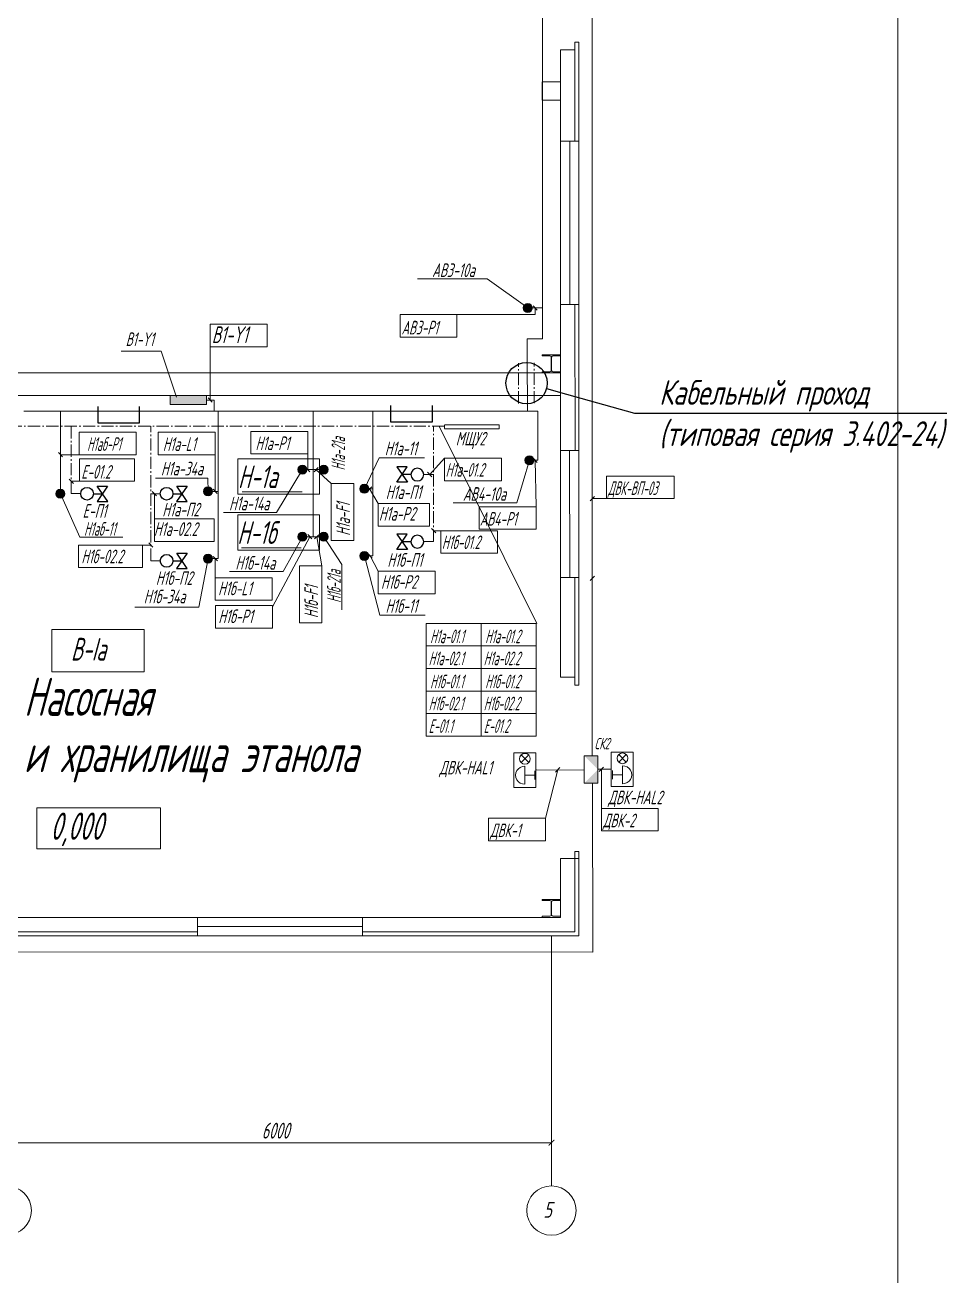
# Model space of a CAD drawing. Header units: millimetres. Extents: x -338 to 6826, y -8218 to 3153.
# Drawn here: x 1398.1 to 1699.2, y -7683.4 to -7274.7 of the extents above; entities that cross this region are included whole.
import ezdxf
from ezdxf import colors
from ezdxf.entities.mleader import LeaderData, LeaderLine
from ezdxf.enums import TextEntityAlignment as Align
from ezdxf.math import Vec2, Vec3

# ---------------------------------------------------------------- set-up
doc = ezdxf.new("R2010")
doc.units = ezdxf.units.MM
for name, pattern in [('ACAD_ISO02W100', [15, 12, -3]), ('gost6', [12, 8, -1.5, 1, -1.5]), ('осевая2', [28.575, 19.05, -3.175, 3.175, -3.175])]:
    doc.linetypes.add(name, pattern=pattern)
for name, color, linetype in [('$OSIZ', 7, 'Continuous'), ('EXTERNAL FENCE', 1, 'Continuous'), ('Нов.О', 21, 'Continuous'), ('Размеры', 5, 'Continuous'), ('Текст.', 51, 'Continuous')]:
    doc.layers.add(name, color=color, linetype=linetype)
for name, color, linetype, lineweight in [('Арматура', 1, 'Continuous', 25), ('Выноска', 137, 'Continuous', 20), ('КаБель силовой (Вновь)', 1, 'Continuous', 60), ('Линия выноска', 137, 'Continuous', 25), ('Оси', 130, 'Continuous', 13), ('Первичник', 210, 'Continuous', 25), ('Пн.кабель', 4, 'Continuous', 50), ('Размерная', 4, 'Continuous', 25), ('Рамка толстая', 7, 'Continuous', 60), ('Рамка тонкая', 5, 'Continuous', 25), ('Текст_КИП', 2, 'Continuous', 25), ('Тонкая', 5, 'Continuous', 20), ('ТОНКИЕ', 150, 'Continuous', 13), ('Щиты пульты (Вновь)', 5, 'Continuous', 50), ('Эл.кабель', 2, 'Continuous', 50)]:
    doc.layers.add(name, color=color, linetype=linetype, lineweight=lineweight)
doc.styles.add('Simplex', font='simplex.shx', dxfattribs={"width": 0.7, "oblique": 15})

# ---------------------------------------------------------------- blocks, each defined once
blk = doc.blocks.new('APF064500')
at = {"ltscale": 100}
for p, q in [((-100, 186.5), (-100, 198)), ((-100, 198), (100, 198)), ((-16.5, 186.5), (-100, 186.5)), ((-3.5, 24.5), (-3.5, 173.5)), ((3.5, 24.5), (3.5, 173.5)), ((100, 186.5), (16.5, 186.5)), ((100, 198), (100, 186.5)), ((-100, 0), (-100, 11.5)), ((-100, 11.5), (-16.5, 11.5)), ((100, 0), (-100, 0)), ((16.5, 11.5), (100, 11.5)), ((100, 11.5), (100, 0))]:
    blk.add_line(p, q, dxfattribs=at)
for centre, start, end in [((-16.5, 173.5), 0, 90), ((16.5, 173.5), 90, 180), ((-16.5, 24.5), 270, 0), ((16.5, 24.5), 180, 270)]:
    blk.add_arc(centre, 13, start, end, dxfattribs=at)
blk = doc.blocks.new('_ArchTick')
at = {"const_width": 0.15}
blk.add_lwpolyline([(-0.5, -0.5), (0.5, 0.5)], dxfattribs=at)
blk = doc.blocks.new('A$C1EE30751')
at = {"layer": 'Арматура', "linetype": 'ByBlock'}
for p, q in [((4.84, -1.65), (0, 1.68)), ((0, 1.68), (0, -1.68)), ((0, -1.68), (4.84, 1.66)), ((2.43, 2.83), (2.43, 0)), ((4.84, 1.66), (4.84, -1.65))]:
    blk.add_line(p, q, dxfattribs=at)
blk.add_circle((2.43, 4.83), 2, dxfattribs=at)
blk = doc.blocks.new('A$C710D2D3C')
at = {"layer": 'Рамка тонкая'}
for p, q in [((0, 0), (0, 2)), ((0, 2), (5, 2)), ((5, 2), (5, 0))]:
    blk.add_line(p, q, dxfattribs=at)
blk = doc.blocks.new('_DotBlank')
at = {"color": 0, "linetype": 'ByBlock', "lineweight": -2}
blk.add_line((-0.5, 0), (-1, 0), dxfattribs=at)
blk.add_circle((0, 0), 0.5, dxfattribs=at)

msp = doc.modelspace()

# ---------------------------------------------------------------- hatches: boundary and pattern name
at = {"lineweight": 13, "ltscale": 10}
h = msp.add_hatch(color=256, dxfattribs=at)
h.paths.add_polyline_path([(1585.19, -7517.94), (1585.19, -7522.39), (1580.74, -7522.39)])
h.paths.add_polyline_path([(1585.19, -7513.49), (1585.19, -7517.94), (1580.74, -7513.49)])
at = {"layer": 'Первичник', "lineweight": 13}
h = msp.add_hatch(color=256, dxfattribs=at)
edge = h.paths.add_edge_path()
edge.add_arc((1562.3, -7367.14), 1.48, 0, 360)
h = msp.add_hatch(color=256, dxfattribs=at)
edge = h.paths.add_edge_path()
edge.add_arc((1562.85, -7416.89), 1.48, 0, 360)
h = msp.add_hatch(color=256, dxfattribs=at)
edge = h.paths.add_edge_path()
edge.add_arc((1488.69, -7419.96), 1.48, 0, 360)
h = msp.add_hatch(color=256, dxfattribs=at)
edge = h.paths.add_edge_path()
edge.add_arc((1495.66, -7419.96), 1.48, 0, 360)
h = msp.add_hatch(color=256, dxfattribs=at)
edge = h.paths.add_edge_path()
edge.add_arc((1457.86, -7427.07), 1.48, 0, 360)
h = msp.add_hatch(color=256, dxfattribs=at)
edge = h.paths.add_edge_path()
edge.add_arc((1508.92, -7426.22), 1.48, 0, 360)
h = msp.add_hatch(color=256, dxfattribs=at)
edge = h.paths.add_edge_path()
edge.add_arc((1409.63, -7427.85), 1.48, 0, 360)
h = msp.add_hatch(color=256, dxfattribs=at)
edge = h.paths.add_edge_path()
edge.add_arc((1488.69, -7441.9), 1.48, 0, 360)
h = msp.add_hatch(color=256, dxfattribs=at)
edge = h.paths.add_edge_path()
edge.add_arc((1495.66, -7441.9), 1.48, 0, 360)
h = msp.add_hatch(color=256, dxfattribs=at)
edge = h.paths.add_edge_path()
edge.add_arc((1457.86, -7449.01), 1.48, 0, 360)
h = msp.add_hatch(color=256, dxfattribs=at)
edge = h.paths.add_edge_path()
edge.add_arc((1508.92, -7448.16), 1.48, 0, 360)
at = {"layer": 'Размеры', "linetype": 'ByBlock', "lineweight": 13, "ltscale": 0.7}
h = msp.add_hatch(color=1, dxfattribs=at)
h.dxf.hatch_style = 1
h.paths.add_polyline_path([(1451.4, -7395.74), (1445.48, -7395.74), (1445.48, -7395.92), (1451.4, -7395.92)])
h.paths.add_polyline_path([(1457.31, -7395.74), (1451.4, -7395.74), (1451.4, -7395.92), (1457.31, -7395.92)])
h.paths.add_polyline_path([(1457.31, -7395.92), (1451.4, -7395.92), (1451.4, -7398.7), (1457.31, -7398.7)])
h.paths.add_polyline_path([(1451.4, -7395.92), (1447.53, -7395.92), (1447.53, -7398.7), (1451.4, -7398.7)])
h.paths.add_polyline_path([(1447.53, -7395.94), (1445.48, -7395.94), (1445.48, -7398.7), (1447.53, -7398.7)])

# ---------------------------------------------------------------- linework, layer by layer
at = {"layer": '$OSIZ', "lineweight": 13}
for centre in [(1392.09, -7662.02), (1570.01, -7662.02)]:
    msp.add_circle(centre, 8.06, dxfattribs=at)
at = {"lineweight": 13}
for p, q in [((1526.29, -7357.67), (1549.01, -7357.67)), ((1549.01, -7357.67), (1562.3, -7367.14)), ((1429.44, -7381.27), (1442.52, -7381.27)), ((1442.52, -7381.27), (1447.52, -7396.31)), ((1415.8, -7415.11), (1409.64, -7415.11)), ((1513.79, -7416.08), (1508.92, -7426.22)), ((1513.79, -7416.08), (1528.58, -7416.08)), ((1558.76, -7430.77), (1562.85, -7416.89)), ((1480.19, -7433.98), (1488.69, -7419.96)), ((1498.11, -7424.51), (1493.08, -7419.96)), ((1440.67, -7422.71), (1457.83, -7422.71)), ((1457.83, -7422.71), (1457.86, -7427.07)), ((1415.94, -7442.03), (1409.63, -7427.85)), ((1462.87, -7433.98), (1480.19, -7433.98)), ((1537.94, -7430.77), (1558.76, -7430.77)), ((1429.98, -7442.03), (1415.94, -7442.03)), ((1482.39, -7453.19), (1488.69, -7441.9)), ((1495.07, -7451.41), (1493.37, -7441.9)), ((1501.55, -7450.98), (1495.66, -7441.9)), ((1454.88, -7464.87), (1457.86, -7449.01)), ((1513.96, -7467.56), (1508.92, -7448.16)), ((1464.82, -7453.19), (1482.39, -7453.19)), ((1501.55, -7465.75), (1501.55, -7450.98)), ((1433.98, -7464.87), (1454.88, -7464.87)), ((1513.96, -7467.56), (1528.75, -7467.56))]:
    msp.add_line(p, q, dxfattribs=at)
at = {"color": 3, "lineweight": 13}
for p, q in [((1564.04, -7366.42), (1565.41, -7367.85)), ((1564.73, -7367.14), (1564.73, -7369.26)), ((1541.82, -7369.26), (1564.73, -7369.26)), ((1457.88, -7396.5), (1459.25, -7397.93)), ((1487.7, -7407.48), (1490.41, -7407.48)), ((1490.41, -7419.96), (1490.41, -7407.48)), ((1408.97, -7414.38), (1410.33, -7415.81)), ((1460.16, -7415.11), (1460.16, -7427.07)), ((1564.05, -7416.18), (1565.41, -7417.61)), ((1564.98, -7432.09), (1564.73, -7416.89)), ((1489.73, -7419.24), (1491.1, -7420.67)), ((1492.47, -7420.69), (1493.8, -7419.22)), ((1509.87, -7426.87), (1511.36, -7425.57)), ((1513.43, -7431.01), (1510.62, -7426.22)), ((1459.48, -7426.35), (1460.84, -7427.78)), ((1584.05, -7428.71), (1582.68, -7430.15)), ((1587.99, -7429.43), (1583.37, -7429.43)), ((1490.43, -7441.18), (1491.8, -7442.61)), ((1492.64, -7442.57), (1494.07, -7441.21)), ((1459.55, -7448.29), (1460.92, -7449.72)), ((1460.23, -7449.01), (1460.23, -7456.82)), ((1510.12, -7447.44), (1511.49, -7448.87)), ((1510.8, -7448.16), (1513.43, -7453.16)), ((1584.05, -7454.8), (1582.68, -7456.23)), ((1568.06, -7533.85), (1572.07, -7518.05)), ((1572.77, -7517.32), (1571.4, -7518.75)), ((1587.02, -7517.14), (1585.65, -7518.57)), ((1586.34, -7530.63), (1586.34, -7517.86))]:
    msp.add_line(p, q, dxfattribs=at)
at = {"lineweight": 13, "ltscale": 0.2}
for p, q in [((1560.13, -7513.18), (1562.6, -7515.65)), ((1562.6, -7513.18), (1560.13, -7515.65)), ((1594.47, -7515.51), (1592, -7513.04)), ((1594.47, -7513.04), (1592, -7515.51)), ((1561.36, -7516.89), (1561.36, -7522.71)), ((1561.36, -7519.8), (1564.62, -7519.8)), ((1564.62, -7521.22), (1564.62, -7518.37)), ((1589.97, -7521.08), (1589.97, -7518.23)), ((1593.23, -7519.66), (1589.97, -7519.66)), ((1593.23, -7516.75), (1593.23, -7522.57))]:
    msp.add_line(p, q, dxfattribs=at)
at = {"lineweight": 13}
msp.add_lwpolyline([(1406.79, -7472.2), (1437.02, -7472.2), (1437.02, -7486.01), (1406.79, -7486.01)], close=True, dxfattribs=at)
at = {"lineweight": 13, "ltscale": 0.2}
for points in [[(1564.92, -7523.78), (1564.92, -7512.52), (1557.71, -7512.52), (1557.71, -7523.78)], [(1589.49, -7523.49), (1589.49, -7512.23), (1596.69, -7512.23), (1596.69, -7523.49)]]:
    msp.add_lwpolyline(points, close=True, dxfattribs=at)
at = {"lineweight": 13, "ltscale": 10}
msp.add_lwpolyline([(1580.76, -7522.4), (1580.76, -7513.5), (1585.21, -7513.5), (1585.21, -7522.4)], close=True, dxfattribs=at)
at = {"lineweight": 13, "ltscale": 0.2}
for centre in [(1561.36, -7514.42), (1593.23, -7514.28)]:
    msp.add_circle(centre, 1.75, dxfattribs=at)
for centre, start, end in [((1561.23, -7519.8), 87.3936, 272.6064), ((1593.36, -7519.66), 267.3936, 92.6064)]:
    msp.add_arc(centre, 2.91, start, end, dxfattribs=at)
at = {"layer": 'EXTERNAL FENCE', "lineweight": 13}
msp.add_lwpolyline([(1467.57, -7425.16), (1467.57, -7416.38), (1494.26, -7416.38), (1494.26, -7427.94), (1483.54, -7427.94)], dxfattribs=at)
for points in [[(1467.57, -7416.38), (1494.26, -7416.38), (1494.26, -7427.94), (1467.57, -7427.94)], [(1467.57, -7434.75), (1494.26, -7434.75), (1494.26, -7446.31), (1467.57, -7446.31)]]:
    msp.add_lwpolyline(points, close=True, dxfattribs=at)
at = {"layer": 'Выноска', "color": 3, "lineweight": 13}
for p, q in [((1458.57, -7372.45), (1477.13, -7372.45)), ((1458.57, -7379.82), (1458.57, -7372.45)), ((1477.13, -7372.45), (1477.13, -7379.82)), ((1520.6, -7369.26), (1541.82, -7369.26)), ((1520.6, -7376.63), (1520.6, -7369.26)), ((1539.16, -7369.26), (1539.16, -7376.63)), ((1539.16, -7376.63), (1520.6, -7376.63)), ((1477.13, -7379.82), (1458.57, -7379.82)), ((1458.57, -7397.22), (1458.57, -7379.82)), ((1415.8, -7407.74), (1434.37, -7407.74)), ((1415.8, -7415.11), (1415.8, -7407.74)), ((1434.37, -7407.74), (1434.37, -7415.11)), ((1441.6, -7407.74), (1460.16, -7407.74)), ((1441.6, -7415.11), (1441.6, -7407.74)), ((1460.16, -7407.74), (1460.16, -7415.11)), ((1471.85, -7407.48), (1490.41, -7407.48)), ((1471.85, -7414.85), (1471.85, -7407.48)), ((1490.41, -7407.48), (1490.41, -7410.99)), ((1490.41, -7407.48), (1490.41, -7414.85)), ((1434.37, -7415.11), (1415.8, -7415.11)), ((1460.16, -7415.11), (1441.6, -7415.11)), ((1490.41, -7414.85), (1471.85, -7414.85)), ((1587.99, -7422.06), (1610.14, -7422.06)), ((1587.99, -7429.43), (1587.99, -7422.06)), ((1610.14, -7422.06), (1610.14, -7429.43)), ((1498.11, -7443.08), (1498.11, -7424.51)), ((1498.11, -7424.51), (1505.48, -7424.51)), ((1505.48, -7424.51), (1505.48, -7443.08)), ((1610.14, -7429.43), (1587.99, -7429.43)), ((1587.99, -7429.43), (1610.14, -7429.43)), ((1513.43, -7431.01), (1513.43, -7438.38)), ((1513.43, -7431.01), (1530.22, -7431.01)), ((1530.22, -7431.01), (1530.22, -7438.38)), ((1546.41, -7432.09), (1564.98, -7432.09)), ((1546.41, -7439.46), (1546.41, -7432.09)), ((1564.98, -7432.09), (1564.98, -7439.46)), ((1530.22, -7438.38), (1513.43, -7438.38)), ((1491.12, -7441.9), (1478.87, -7464.76)), ((1564.98, -7439.46), (1546.41, -7439.46)), ((1505.48, -7443.08), (1498.11, -7443.08)), ((1487.7, -7469.97), (1487.7, -7451.41)), ((1487.7, -7451.41), (1495.07, -7451.41)), ((1495.07, -7451.41), (1495.07, -7469.97)), ((1513.43, -7453.16), (1513.43, -7460.53)), ((1513.43, -7453.16), (1532, -7453.16)), ((1532, -7453.16), (1532, -7460.53)), ((1460.23, -7455.27), (1478.8, -7455.27)), ((1460.23, -7462.64), (1460.23, -7455.27)), ((1460.23, -7461.8), (1460.23, -7456.82)), ((1478.8, -7455.27), (1478.8, -7462.64)), ((1478.8, -7462.64), (1460.23, -7462.64)), ((1532, -7460.53), (1513.43, -7460.53)), ((1460.31, -7464.39), (1478.87, -7464.39)), ((1460.31, -7471.76), (1460.31, -7464.39)), ((1478.87, -7464.39), (1478.87, -7471.76)), ((1495.07, -7469.97), (1487.7, -7469.97)), ((1478.87, -7471.76), (1460.31, -7471.76)), ((1586.34, -7530.63), (1604.9, -7530.63)), ((1586.34, -7538), (1586.34, -7530.63)), ((1604.9, -7530.63), (1604.9, -7538)), ((1549.49, -7533.85), (1568.06, -7533.85)), ((1549.49, -7541.22), (1549.49, -7533.85)), ((1568.06, -7533.85), (1568.06, -7541.22)), ((1586.34, -7538), (1604.9, -7538)), ((1549.49, -7541.22), (1568.06, -7541.22))]:
    msp.add_line(p, q, dxfattribs=at)
at = {"layer": 'Выноска', "color": 4, "lineweight": 13}
for p, q in [((1565.3, -7470.25), (1533.33, -7405.74)), ((1415.82, -7416.41), (1433.8, -7416.41)), ((1415.82, -7416.41), (1415.82, -7423.78)), ((1433.8, -7416.41), (1433.8, -7423.78)), ((1535.1, -7416.25), (1530.25, -7421.55)), ((1535.1, -7416.25), (1553.66, -7416.25)), ((1535.1, -7423.62), (1535.1, -7416.25)), ((1553.66, -7423.62), (1553.66, -7416.25)), ((1529.57, -7420.84), (1530.94, -7422.27)), ((1412.51, -7423.06), (1413.88, -7424.49)), ((1413.19, -7423.78), (1415.82, -7423.78)), ((1433.8, -7423.78), (1415.82, -7423.78)), ((1535.1, -7423.62), (1553.66, -7423.62)), ((1535.1, -7423.62), (1553.66, -7423.62)), ((1439.63, -7427.1), (1441, -7428.53)), ((1440.32, -7436.66), (1440.32, -7427.82)), ((1440.32, -7436.02), (1459.89, -7436.02)), ((1440.32, -7436.02), (1440.32, -7443.39)), ((1459.89, -7436.02), (1459.89, -7443.39)), ((1530.85, -7439.19), (1532.22, -7440.62)), ((1533.87, -7439.9), (1531.53, -7439.9)), ((1533.87, -7439.9), (1552.44, -7439.9)), ((1533.87, -7447.27), (1533.87, -7439.9)), ((1552.44, -7447.27), (1552.44, -7439.9)), ((1415.53, -7444.6), (1436.4, -7444.6)), ((1415.53, -7444.6), (1415.53, -7451.97)), ((1436.4, -7444.6), (1436.4, -7451.97)), ((1436.4, -7444.6), (1439.19, -7444.6)), ((1438.51, -7443.89), (1439.87, -7445.32)), ((1459.89, -7443.39), (1440.32, -7443.39)), ((1533.87, -7447.27), (1552.44, -7447.27)), ((1533.87, -7447.27), (1552.44, -7447.27)), ((1436.4, -7451.97), (1415.53, -7451.97)), ((1529.11, -7470.2), (1547.09, -7470.2)), ((1529.11, -7470.2), (1529.11, -7477.57)), ((1547.09, -7470.2), (1565.06, -7470.2)), ((1547.09, -7470.2), (1547.09, -7477.57)), ((1547.09, -7470.2), (1547.09, -7477.57)), ((1565.06, -7470.2), (1565.06, -7477.57)), ((1529.11, -7477.57), (1547.09, -7477.57)), ((1547.09, -7477.57), (1529.11, -7477.57)), ((1529.11, -7477.57), (1529.11, -7484.94)), ((1547.09, -7477.57), (1565.06, -7477.57)), ((1547.09, -7477.57), (1547.09, -7484.94)), ((1565.06, -7477.57), (1547.09, -7477.57)), ((1547.09, -7477.57), (1547.09, -7484.94)), ((1565.06, -7477.57), (1565.06, -7484.94)), ((1547.09, -7484.94), (1529.11, -7484.94)), ((1529.11, -7484.94), (1547.09, -7484.94)), ((1529.11, -7484.94), (1529.11, -7492.31)), ((1565.06, -7484.94), (1547.09, -7484.94)), ((1547.09, -7484.94), (1565.06, -7484.94)), ((1547.09, -7484.94), (1547.09, -7492.31)), ((1547.09, -7484.94), (1547.09, -7492.31)), ((1565.06, -7484.94), (1565.06, -7492.31)), ((1529.11, -7492.31), (1547.09, -7492.31)), ((1547.09, -7492.31), (1529.11, -7492.31)), ((1529.11, -7492.31), (1529.11, -7499.68)), ((1547.09, -7492.31), (1565.06, -7492.31)), ((1547.09, -7492.31), (1547.09, -7499.68)), ((1565.06, -7492.31), (1547.09, -7492.31)), ((1547.09, -7492.31), (1547.09, -7499.68)), ((1565.06, -7492.31), (1565.06, -7499.68)), ((1547.09, -7499.68), (1529.11, -7499.68)), ((1529.11, -7499.68), (1529.11, -7507.05)), ((1565.06, -7499.68), (1547.09, -7499.68)), ((1547.09, -7499.68), (1547.09, -7507.05)), ((1547.09, -7499.68), (1547.09, -7507.05)), ((1565.06, -7499.68), (1565.06, -7507.05)), ((1547.09, -7507.05), (1529.11, -7507.05)), ((1565.06, -7507.05), (1547.09, -7507.05))]:
    msp.add_line(p, q, dxfattribs=at)
at = {"layer": 'Нов.О', "lineweight": 13, "extrusion": (0, 0, -1)}
for p, q in [((1468.99, -7427.18), (1488.56, -7427.18)), ((1468.75, -7445.54), (1488.32, -7445.54))]:
    msp.add_line(p, q, dxfattribs=at)
at = {"layer": 'Оси', "linetype": 'осевая2', "lineweight": 13, "ltscale": 100}
msp.add_line((1570.01, -7572.29), (1570.01, -7653.96), dxfattribs=at)
at = {"layer": 'Первичник', "lineweight": 13}
for centre in [(1562.3, -7367.14), (1562.85, -7416.89), (1488.69, -7419.96), (1495.66, -7419.96), (1457.86, -7427.07), (1508.92, -7426.22), (1409.63, -7427.85), (1488.69, -7441.9), (1495.66, -7441.9), (1457.86, -7449.01), (1508.92, -7448.16)]:
    msp.add_circle(centre, 1.48, dxfattribs=at)
at = {"layer": 'Пн.кабель', "color": 1, "linetype": 'gost6', "lineweight": 13, "ltscale": 0.5}
for p, q in [((1559.3, -7398.35), (1559.3, -7385.16)), ((1564.41, -7398.27), (1564.41, -7385.08))]:
    msp.add_line(p, q, dxfattribs=at)
at = {"layer": 'Пн.кабель', "linetype": 'gost6', "lineweight": 13, "ltscale": 0.5}
for p, q in [((1535.02, -7405.74), (1199.16, -7405.81)), ((1413.19, -7427.8), (1413.19, -7405.74)), ((1439.19, -7449.75), (1439.19, -7405.74)), ((1531.53, -7443.49), (1531.53, -7405.74)), ((1528.3, -7421.55), (1531.53, -7421.55)), ((1416.25, -7427.8), (1413.19, -7427.8)), ((1442.25, -7427.82), (1439.19, -7427.82)), ((1528.3, -7443.49), (1531.53, -7443.49)), ((1442.25, -7449.75), (1439.19, -7449.75))]:
    msp.add_line(p, q, dxfattribs=at)
at = {"layer": 'Размерная', "lineweight": 13}
msp.add_line((858.35, -7639.86), (1570.01, -7639.86), dxfattribs=at)
at = {"layer": 'Размеры', "color": 1, "linetype": 'ByBlock', "lineweight": 13, "ltscale": 0.7}
msp.add_lwpolyline([(1445.48, -7395.74), (1457.31, -7395.74), (1457.31, -7398.7), (1445.48, -7398.7)], close=True, dxfattribs=at)
at = {"layer": 'Рамка толстая', "color": 18, "lineweight": 13, "true_color": 0x000000}
msp.add_line((1683.18, -6879.93), (1683.18, -8213.06), dxfattribs=at)
at = {"layer": 'Тонкая', "lineweight": 13, "ltscale": 100}
for p, q in [((1572.96, -7282.81), (1572.96, -7312.61)), ((1577.7, -7312.61), (1577.7, -7280.34)), ((1579.01, -7280.34), (1577.7, -7280.34)), ((1579.01, -7282.96), (1579.01, -7280.34)), ((1579.01, -7312.61), (1579.01, -7282.81)), ((1572.96, -7365.99), (1572.94, -7413.69)), ((1577.73, -7413.76), (1577.7, -7365.99)), ((1578.98, -7413.69), (1579.01, -7365.99)), ((1572.96, -7388.32), (1184.51, -7388.32)), ((1211.18, -7395.74), (1572.94, -7395.74)), ((1572.96, -7455.18), (1572.96, -7487.73)), ((1572.96, -7455.18), (1579.01, -7455.18)), ((1577.7, -7490.35), (1577.7, -7455.18)), ((1579.01, -7487.73), (1579.01, -7455.18)), ((1579.01, -7490.35), (1577.7, -7490.35)), ((1579.01, -7487.73), (1579.01, -7490.35)), ((1577.7, -7570.98), (1577.7, -7544.74)), ((1579.01, -7544.74), (1577.7, -7544.74)), ((1579.01, -7547.36), (1579.01, -7544.74)), ((1572.96, -7547.04), (1572.96, -7566.24)), ((1579.01, -7572.29), (1579.01, -7547.04)), ((1454.36, -7566.24), (1329.82, -7566.24)), ((1454.36, -7566.24), (1454.36, -7572.29)), ((1572.96, -7566.24), (1508.26, -7566.24)), ((1508.26, -7572.29), (1508.26, -7566.24)), ((1329.82, -7572.29), (1454.36, -7572.29)), ((1372.62, -7570.98), (1454.36, -7570.98)), ((1508.26, -7570.98), (1577.7, -7570.98)), ((1508.26, -7572.29), (1579.01, -7572.29))]:
    msp.add_line(p, q, dxfattribs=at)
at = {"layer": 'Тонкая', "lineweight": 13, "ltscale": 10}
for p, q in [((1572.96, -7282.81), (1577.7, -7282.81)), ((1572.96, -7293.29), (1567.03, -7293.29)), ((1567.03, -7293.29), (1567.03, -7299.22)), ((1572.96, -7299.22), (1572.96, -7293.29)), ((1567.03, -7299.22), (1572.96, -7299.22)), ((1572.96, -7487.73), (1577.7, -7487.73)), ((1572.96, -7547.04), (1577.7, -7547.04))]:
    msp.add_line(p, q, dxfattribs=at)
at = {"layer": 'Тонкая', "color": 4, "lineweight": 13, "ltscale": 100}
msp.add_line((1579.01, -7365.99), (1572.96, -7365.99), dxfattribs=at)
at = {"layer": 'ТОНКИЕ', "lineweight": 13, "ltscale": 10}
for p, q in [((1572.96, -7365.99), (1572.96, -7312.61)), ((1579.01, -7312.61), (1572.96, -7312.61)), ((1579.01, -7365.99), (1579.01, -7312.61)), ((1579.01, -7312.61), (1579.01, -7365.99)), ((1572.96, -7455.18), (1572.94, -7413.69)), ((1579.01, -7455.18), (1578.98, -7413.69)), ((1454.36, -7566.24), (1508.26, -7566.24)), ((1454.36, -7572.29), (1508.26, -7572.29))]:
    msp.add_line(p, q, dxfattribs=at)
at = {"layer": 'ТОНКИЕ', "lineweight": 13, "ltscale": 100}
for p, q in [((1575.98, -7312.61), (1575.98, -7365.99)), ((1575.96, -7413.69), (1575.98, -7455.18)), ((1577.71, -7487.72), (1572.96, -7487.73)), ((1579.01, -7547.04), (1572.96, -7547.04)), ((1454.36, -7569.26), (1508.26, -7569.26))]:
    msp.add_line(p, q, dxfattribs=at)
at = {"layer": 'ТОНКИЕ', "linetype": 'ACAD_ISO02W100', "lineweight": 13, "ltscale": 20}
for q in [(1572.94, -7413.69), (1578.98, -7413.69)]:
    msp.add_line((1572.94, -7413.69), q, dxfattribs=at)
at = {"layer": 'ТОНКИЕ', "lineweight": 13, "ltscale": 10}
msp.add_lwpolyline([(1401.92, -7543.84), (1442.29, -7543.84), (1442.29, -7530.46), (1401.92, -7530.46)], close=True, dxfattribs=at)
at = {"layer": 'Щиты пульты (Вновь)', "lineweight": 13}
for p, q in [((1535.1, -7406.56), (1535.1, -7405.31)), ((1552.94, -7405.35), (1535.15, -7405.32)), ((1552.94, -7406.6), (1552.94, -7405.35)), ((1552.94, -7406.6), (1535.14, -7406.58))]:
    msp.add_line(p, q, dxfattribs=at)
at = {"layer": 'Эл.кабель', "lineweight": 13}
for p, q in [((1567.15, -7119.82), (1567.15, -7377.21)), ((1583.37, -7258.32), (1583.37, -7444.98)), ((1562.3, -7367.14), (1567.15, -7367.14)), ((1562.11, -7383.51), (1562.11, -7377.21)), ((1562.11, -7377.21), (1567.15, -7377.21)), ((1562.11, -7383.51), (1562.16, -7400.89)), ((1457.31, -7397.22), (1459.82, -7397.22)), ((1459.82, -7397.22), (1459.82, -7400.89)), ((1565.59, -7400.89), (1397.69, -7400.89)), ((1409.64, -7427.86), (1409.64, -7400.89)), ((1461.2, -7449.01), (1461.2, -7400.89)), ((1492.18, -7441.9), (1492.18, -7400.89)), ((1511.71, -7448.16), (1511.71, -7400.89)), ((1565.59, -7400.89), (1565.59, -7416.89)), ((1562.85, -7416.89), (1565.59, -7416.89)), ((1488.69, -7419.96), (1492.18, -7419.96)), ((1495.66, -7419.96), (1492.18, -7419.96)), ((1508.92, -7426.22), (1511.71, -7426.22)), ((1457.86, -7427.07), (1461.2, -7427.07)), ((1488.69, -7441.9), (1492.18, -7441.9)), ((1495.66, -7441.9), (1492.18, -7441.9)), ((1583.37, -7444.98), (1583.37, -7513.5)), ((1461.2, -7449.01), (1457.86, -7449.01)), ((1508.92, -7448.16), (1511.71, -7448.16)), ((1565.11, -7518), (1580.78, -7518.1)), ((1589.49, -7517.86), (1585.21, -7517.86)), ((1583.57, -7577.56), (1583.46, -7522.4)), ((1583.57, -7577.56), (1207.63, -7577.5))]:
    msp.add_line(p, q, dxfattribs=at)

# ---------------------------------------------------------------- block references
at = {"color": 6, "lineweight": 13, "yscale": 1.0378368, "zscale": 1.0378368}
for p, xscale, rotation in [((1521.21, -7424.08), -1.0378368, 270), ((1423.34, -7430.34), 1.0378368, 90), ((1449.34, -7430.34), 1.0378368, 90), ((1521.21, -7446.02), -1.0378368, 270), ((1449.34, -7452.28), 1.0378368, 90)]:
    msp.add_blockref('A$C1EE30751', p, dxfattribs=dict(at, xscale=xscale, rotation=rotation))
at = {"lineweight": 13, "xscale": 1.85328, "yscale": 1.85328, "zscale": 1.85328, "rotation": 180}
msp.add_blockref('_ArchTick', (1570.01, -7639.86), dxfattribs=at)
at = {"layer": 'КаБель силовой (Вновь)', "lineweight": 13, "xscale": 2.69568, "yscale": 2.69568, "zscale": 2.69568, "rotation": 180}
for p in [(1435.41, -7399.36), (1531.06, -7399.06)]:
    msp.add_blockref('A$C710D2D3C', p, dxfattribs=at)
at = {"layer": 'Тонкая', "lineweight": 13, "ltscale": 100, "xscale": 0.02965248, "yscale": 0.02965248, "zscale": 0.02965248}
for p in [(1569.99, -7388.32), (1569.99, -7566.24)]:
    msp.add_blockref('APF064500', p, dxfattribs=at)

# ---------------------------------------------------------------- texts
at = {"lineweight": 13, "style": 'Simplex', "oblique": 15, "width": 0.5}
for s, p in [('Н1аб-P1', (1423.85, -7411.59)), ('Н1аб-11', (1422.49, -7439.31))]:
    msp.add_text(s, height=4.448, dxfattribs=at).set_placement(p, align=Align.MIDDLE)
at = {"lineweight": 13, "style": 'Simplex', "oblique": 15, "width": 0.7, "flags": 4}
msp.add_attdef('5', text='А', height=5.19, dxfattribs=at).set_placement((1568.77, -7664.39), align=Align.CENTER)
at = {"layer": 'Нов.О', "lineweight": 13, "style": 'Simplex', "oblique": 15, "width": 0.6}
for s, p in [('Н-1а ', (1467.63, -7425.99)), ('Н-1б ', (1467.39, -7444.25))]:
    msp.add_text(s, height=7.413, dxfattribs=at).set_placement(p)
at = {"layer": 'Текст.', "lineweight": 13, "style": 'Simplex', "oblique": 15}
for s, height, width, p in [('АВ3-10а', 4.448, 0.6, (1538.01, -7354.81)), ('В1-Y1', 4.448, 0.58, (1435.54, -7377.36)), ('Н1а-11', 4.448, 0.6, (1520.82, -7413.04)), ('Н1а-34а', 4.448, 0.6, (1449.31, -7419.64)), ('Н1а-П1', 4.448, 0.6, (1521.67, -7427.32)), ('АВ4-10а', 4.448, 0.6, (1548.13, -7427.91)), ('Н1а-14а', 4.448, 0.6, (1471.27, -7431.03)), ('Е-П1', 4.448, 0.6, (1420.76, -7433.44)), ('Н1а-П2', 4.448, 0.6, (1448.93, -7433)), ('Н1б-14а', 4.448, 0.6, (1473.28, -7450.4)), ('Н1б-П1', 4.448, 0.6, (1522.13, -7449.45)), ('Н1б-П2', 4.448, 0.6, (1446.76, -7455.38)), ('Н1б-34а', 4.448, 0.6, (1443.63, -7461.4)), ('Н1б-11', 4.448, 0.6, (1520.99, -7464.52)), ('СК2', 3.707, 0.6, (1586.55, -7509.45))]:
    msp.add_text(s, height=height, dxfattribs=dict(at, width=width)).set_placement(p, align=Align.MIDDLE)
for s, height, width, p in [('АВ3-Р1', 4.448, 0.58, (1521.05, -7375.79)), ('В1-Y1', 5.486, 0.6, (1459.08, -7378.63)), ('Н1а-L1', 4.448, 0.58, (1443.09, -7413.84)), ('Н1а-P1', 4.448, 0.58, (1473.34, -7413.58)), ('МЩУ2', 4.448, 0.6, (1538.76, -7412.06)), ('Н1а-01.2', 4.448, 0.55, (1535.42, -7422.26)), ('Е-01.2', 4.448, 0.58, (1416.43, -7422.91)), ('ДВК-ВП-03', 4.448, 0.5, (1588.51, -7428.24)), ('Н1а-P2', 4.448, 0.6, (1513.65, -7436.62)), ('АВ4-Р1', 4.448, 0.58, (1546.61, -7438.27)), ('Н1а-02.2', 4.448, 0.6, (1440.16, -7441.61)), ('Н1б-01.2', 4.448, 0.55, (1534.2, -7445.91)), ('Н1б-02.2', 4.448, 0.58, (1416.47, -7450.55)), ('Н1б-P2', 4.448, 0.6, (1514.33, -7458.89)), ('Н1б-L1', 4.448, 0.6, (1461.13, -7461)), ('Н1б-P1', 4.448, 0.6, (1461.2, -7470.12)), ('В-Iа', 7.413, 0.58, (1413.06, -7482.33)), ('Н1а-01.1', 4.448, 0.5, (1530.39, -7476.66)), ('Н1а-01.2', 4.448, 0.5, (1548.37, -7476.66)), ('Н1а-02.1', 4.448, 0.5, (1529.9, -7483.85)), ('Н1а-02.2', 4.448, 0.5, (1547.87, -7483.85)), ('Н1б-01.1', 4.448, 0.5, (1530.39, -7491.4)), ('Н1б-01.2', 4.448, 0.5, (1548.37, -7491.4)), ('Н1б-02.1', 4.448, 0.5, (1529.9, -7498.59)), ('Н1б-02.2', 4.448, 0.5, (1547.87, -7498.59)), ('Е-01.1', 4.448, 0.5, (1529.9, -7505.96)), ('Е-01.2', 4.448, 0.5, (1547.87, -7505.96)), ('ДВК-HAL2', 4.448, 0.6, (1588.56, -7529.27)), ('ДВК-2', 4.448, 0.58, (1586.85, -7536.8)), ('ДВК-1', 4.448, 0.58, (1550.01, -7540.03))]:
    msp.add_text(s, height=height, dxfattribs=dict(at, width=width)).set_placement(p)
for s, rotation, width, p in [('Н1а-F1', 90, 0.58, (1504.21, -7441.58)), ('Н1б-F1', 90, 0.58, (1493.8, -7468.48)), ('ДВК-HAL1', 360, 0.6, (1533.42, -7519.55))]:
    msp.add_text(s, height=4.448, rotation=rotation, dxfattribs=dict(at, width=width)).set_placement(p)
at = {"layer": 'Текст_КИП', "lineweight": 13, "style": 'Simplex', "oblique": 15, "width": 0.5}
for s, p in [('Н1а-21а', (1502.63, -7414.82)), ('Н1б-21а', (1501.22, -7458.14))]:
    msp.add_text(s, height=4.448, rotation=90, dxfattribs=at).set_placement(p, align=Align.CENTER)
at = {"layer": 'Текст_КИП', "lineweight": 13, "style": 'Simplex', "oblique": 15, "width": 0.6}
msp.add_text('6000', height=5.189, dxfattribs=at).set_placement((1475.4, -7638.52))
at = {"layer": 'ТОНКИЕ', "lineweight": 13, "style": 'Simplex', "oblique": 15, "width": 0.6}
for s, height, p in [('Насосная ', 12.454, (1397.7, -7500.4)), ('и хранилища этанола', 12.454, (1397.7, -7518.79)), ('0,000', 8.896, (1406.32, -7540.9))]:
    msp.add_text(s, height=height, dxfattribs=at).set_placement(p)

# ---------------------------------------------------------------- leaders
at = {"layer": 'Линия выноска', "lineweight": 13}
ml = msp.add_multileader_mtext('Standard', dxfattribs=at)
ml.set_content('Кабельный проход\\P(типовая серия 3.402-24)', color=2, style='Simplex')
ml.set_leader_properties()
ml.set_arrow_properties(name='DOTBLANK')
ml.build(insert=Vec2(0, 0))
ml.multileader.update_dxf_attribs({"text_left_attachment_type": 6, "text_right_attachment_type": 6, "dogleg_length": 1, "arrow_head_size": 13.48})
ctx = ml.context
ctx.base_point, ctx.char_height, ctx.arrow_head_size, ctx.landing_gap_size, ctx.plane_origin = Vec3(1599.81, -7401.47), 8.087, 13.48, 5.39, Vec3(1320.32, -7275.85)
ctx.left_attachment, ctx.right_attachment = 6, 6
notes = []
notes.append((ctx, [(1, (1, 1, 0), (1597.11, -7401.47), (1, 0), 2.7, [(0, [(1561.9, -7391.7)], 0, [])])]))
ctx.mtext.insert, ctx.mtext.flow_direction = Vec3(1605.2, -7390.68), 5
for ctx, leaders in notes:
    for number, flags, end, landing, length, lines in leaders:
        leader = LeaderData()
        leader.index, (leader.has_last_leader_line, leader.has_dogleg_vector, leader.attachment_direction) = number, flags
        leader.last_leader_point, leader.dogleg_vector, leader.dogleg_length = Vec3(end), Vec3(landing), length
        for number, points, colour, breaks in lines:
            line = LeaderLine()
            line.index, line.vertices, line.color, line.breaks = number, Vec3.list(points), colors.encode_raw_color(colour), breaks
            leader.lines.append(line)
        ctx.leaders.append(leader)

doc.saveas('drawing.dxf')
